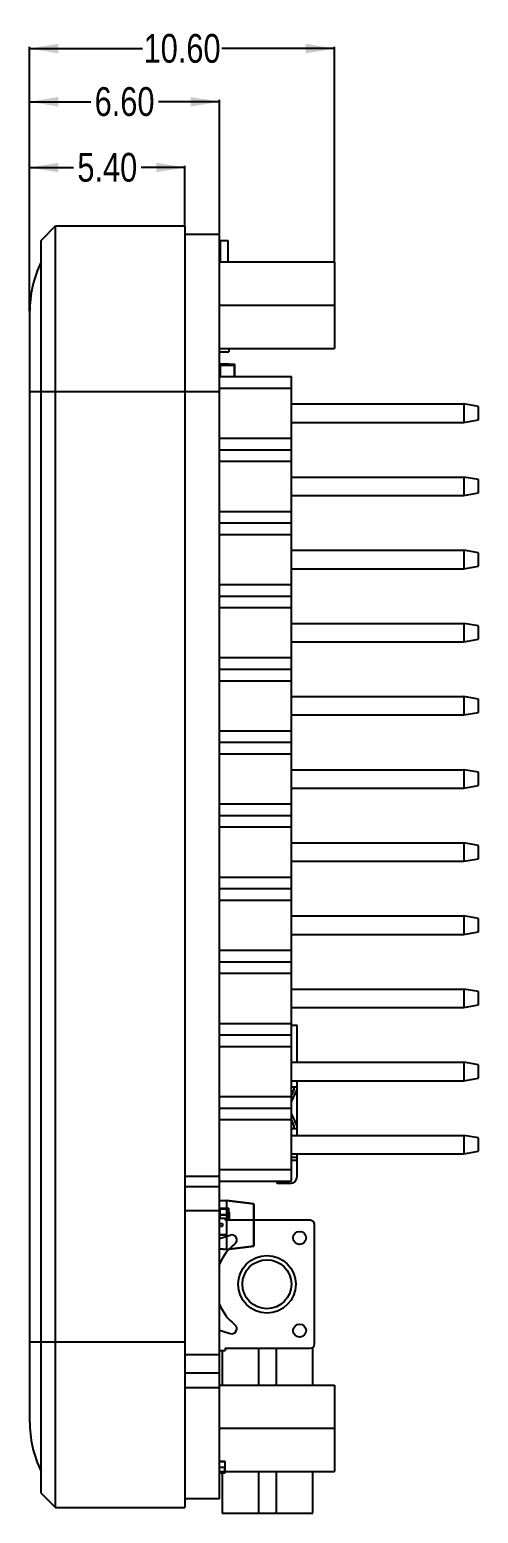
# Model space of a CAD drawing. Header units: millimetres. Extents: x 3 to 124, y -45 to 11.
# Drawn here: x 59.7 to 75.3, y -41.7 to 9.8 of the extents above; entities that cross this region are included whole.
import ezdxf

# ---------------------------------------------------------------- set-up
doc = ezdxf.new("R2010")
doc.units = ezdxf.units.MM
doc.header["$LTSCALE"] = 1.21
doc.header["$MEASUREMENT"] = 0
doc.header["$PDMODE"] = 3
doc.header["$PDSIZE"] = 0.3125
doc.layers.get('0').update_dxf_attribs({"linetype": 'CONTINUOUS'})
doc.layers.get('DEFPOINTS').update_dxf_attribs({"linetype": 'CONTINUOUS'})
doc.layers.add('Dim', color=3, linetype='CONTINUOUS', lineweight=25)
doc.styles.get("Standard").update_dxf_attribs({"font": 'txt', "width": 0.8})
doc.dimstyles.get("Standard").update_dxf_attribs({"dimtxt": 0.15625, "dimasz": 0.1875, "dimexe": 0.125, "dimexo": 0.0625, "dimgap": 0.09, "dimtad": 0, "dimtih": 1, "dimtoh": 1, "dimzin": 4, "dimdsep": 46, "dimtxsty": 'STANDARD', "dimblk": '_FILLED', "dimblk1": '_FILLED', "dimblk2": '_FILLED', "dimcen": 0.09, "dimazin": 1, "dimtp": 0.01, "dimtm": 0.01, "dimtfac": 1, "dimtofl": 0, "dimtmove": 0, "dimatfit": 3, "dimldrblk": '_FILLED', "dimfxl": 1, "dimtolj": 1, "dimtzin": 4, "dimarcsym": 0})

# ---------------------------------------------------------------- blocks, each defined once
blk = doc.blocks.new('_FILLED')
at = {"color": 0, "linetype": 'ByBlock'}
blk.add_solid([(0, 0), (-1, 0.167), (-1, -0.167)], dxfattribs=at)
blk = doc.blocks.new('*D17')
at = {"color": 0, "linetype": 'ByBlock', "lineweight": -2}
for p, q in [((59.715, 0.028), (59.715, 5.091)), ((59.715, 5.028), (61.237, 5.028)), ((65.115, 5.028), (63.594, 5.028)), ((65.115, 3.028), (65.115, 5.091))]:
    blk.add_line(p, q, dxfattribs=at)
at = {"layer": 'DEFPOINTS', "color": 0, "linetype": 'ByBlock'}
for p in [(65.115, 2.997), (59.715, -0.003)]:
    blk.add_point(p, dxfattribs=at)
at = {"color": 0, "linetype": 'ByBlock', "lineweight": -2, "rotation": 180}
blk.add_blockref('_FILLED', (59.715, 5.028), dxfattribs=at)
at = {"color": 0, "linetype": 'ByBlock', "lineweight": -2}
blk.add_blockref('_FILLED', (65.115, 5.028), dxfattribs=at)
at = {"color": 0, "linetype": 'ByBlock', "lineweight": -2, "insert": (62.415, 5.028), "char_height": 1, "attachment_point": 5}
blk.add_mtext('\\A1;5.40', dxfattribs=at)
blk = doc.blocks.new('*D18')
at = {"color": 0, "linetype": 'ByBlock', "lineweight": -2}
for p, q in [((59.715, 0.028), (59.715, 7.373)), ((59.715, 7.311), (61.837, 7.311)), ((66.315, 7.311), (64.194, 7.311)), ((66.315, 2.733), (66.315, 7.373))]:
    blk.add_line(p, q, dxfattribs=at)
at = {"layer": 'DEFPOINTS', "color": 0, "linetype": 'ByBlock'}
for p in [(66.315, 2.702), (59.715, -0.003)]:
    blk.add_point(p, dxfattribs=at)
at = {"color": 0, "linetype": 'ByBlock', "lineweight": -2, "rotation": 180}
blk.add_blockref('_FILLED', (59.715, 7.311), dxfattribs=at)
at = {"color": 0, "linetype": 'ByBlock', "lineweight": -2}
blk.add_blockref('_FILLED', (66.315, 7.311), dxfattribs=at)
at = {"color": 0, "linetype": 'ByBlock', "lineweight": -2, "insert": (63.015, 7.311), "char_height": 1, "attachment_point": 5}
blk.add_mtext('\\A1;6.60', dxfattribs=at)
blk = doc.blocks.new('*D19')
at = {"color": 0, "linetype": 'ByBlock', "lineweight": -2}
for p, q in [((59.715, 0.06), (59.715, 9.22)), ((59.715, 9.158), (63.637, 9.158)), ((70.315, 9.158), (66.394, 9.158)), ((70.315, 1.778), (70.315, 9.22))]:
    blk.add_line(p, q, dxfattribs=at)
at = {"layer": 'DEFPOINTS', "color": 0, "linetype": 'ByBlock'}
for p in [(70.315, 1.747), (59.715, 0.028)]:
    blk.add_point(p, dxfattribs=at)
at = {"color": 0, "linetype": 'ByBlock', "lineweight": -2, "rotation": 180}
blk.add_blockref('_FILLED', (59.715, 9.158), dxfattribs=at)
at = {"color": 0, "linetype": 'ByBlock', "lineweight": -2}
blk.add_blockref('_FILLED', (70.315, 9.158), dxfattribs=at)
at = {"color": 0, "linetype": 'ByBlock', "lineweight": -2, "insert": (65.015, 9.158), "char_height": 1, "attachment_point": 5}
blk.add_mtext('\\A1;10.60', dxfattribs=at)

msp = doc.modelspace()

# ---------------------------------------------------------------- linework, layer by layer
at = {"color": 7, "linetype": 'Continuous'}
for p, q in [((60.115, 2.497), (60.615, 2.997)), ((60.615, -41.503), (60.615, 2.997)), ((60.615, 2.997), (65.115, 2.997)), ((65.115, 2.997), (65.115, -41.503)), ((66.315, 2.702), (65.115, 2.702)), ((66.315, -41.207), (66.315, 2.702)), ((60.115, -41.003), (60.115, 2.497)), ((66.335, 2.496), (66.335, 1.747)), ((66.335, 2.496), (66.615, 2.496)), ((66.615, 1.747), (66.615, 2.496)), ((66.315, 1.747), (70.315, 1.747)), ((70.315, 1.747), (70.315, -1.253)), ((66.315, 0.247), (70.315, 0.247)), ((59.715, -0.003), (59.715, -38.503)), ((66.315, -1.253), (70.315, -1.253)), ((66.315, -1.37), (66.64, -1.37)), ((66.315, -1.37), (66.64, -1.37)), ((66.64, -1.253), (66.64, -1.37)), ((66.64, -1.279), (66.65, -1.279)), ((66.65, -1.253), (66.65, -1.279)), ((66.315, -1.789), (66.64, -1.789)), ((66.315, -1.832), (66.331, -1.832)), ((66.331, -1.834), (66.331, -2.233)), ((66.346, -1.814), (66.346, -1.801)), ((66.59, -1.801), (66.346, -1.801)), ((66.351, -2.233), (66.351, -1.814)), ((66.59, -1.801), (66.59, -1.814)), ((66.64, -1.789), (66.64, -1.814)), ((66.331, -2.076), (66.315, -2.076)), ((66.315, -2.119), (66.331, -2.119)), ((66.315, -2.119), (66.331, -2.119)), ((59.715, -2.753), (66.315, -2.753)), ((65.115, -30), (66.315, -30)), ((65.115, -30.354), (66.315, -30.354)), ((66.315, -31.207), (65.115, -31.207)), ((59.715, -35.753), (65.115, -35.753)), ((66.315, -36.207), (65.115, -36.207)), ((66.315, -36.845), (65.115, -36.845)), ((66.315, -37.345), (65.115, -37.345)), ((66.315, -37.253), (70.315, -37.253)), ((70.315, -37.253), (70.315, -40.253)), ((66.315, -38.753), (70.315, -38.753)), ((66.315, -40.253), (70.315, -40.253)), ((60.115, -41.003), (60.615, -41.503)), ((66.315, -41.207), (65.115, -41.207)), ((60.615, -41.503), (65.115, -41.503))]:
    msp.add_line(p, q, dxfattribs=at)
at = {"color": 6, "linetype": 'Continuous'}
for p, q in [((66.331, -1.834), (66.831, -1.834)), ((66.831, -1.814), (66.351, -1.814)), ((66.831, -1.814), (66.831, -2.233)), ((66.831, -1.834), (66.851, -1.834)), ((66.851, -2.233), (66.851, -1.834)), ((66.315, -2.233), (68.815, -2.233)), ((68.815, -30.173), (68.815, -2.233)), ((66.315, -2.633), (68.815, -2.633)), ((68.815, -3.183), (74.815, -3.183)), ((74.815, -3.183), (74.815, -3.823)), ((75.315, -3.271), (74.815, -3.183)), ((75.315, -3.735), (75.315, -3.271)), ((68.815, -3.823), (74.815, -3.823)), ((74.815, -3.823), (75.315, -3.735)), ((66.315, -4.373), (68.815, -4.373)), ((66.315, -4.773), (68.815, -4.773)), ((66.315, -5.173), (68.815, -5.173)), ((68.815, -5.723), (74.815, -5.723)), ((74.815, -5.723), (74.815, -6.363)), ((75.315, -5.811), (74.815, -5.723)), ((75.315, -6.275), (75.315, -5.811)), ((68.815, -6.363), (74.815, -6.363)), ((74.815, -6.363), (75.315, -6.275)), ((66.315, -6.913), (68.815, -6.913)), ((66.315, -7.313), (68.815, -7.313)), ((66.315, -7.713), (68.815, -7.713)), ((68.815, -8.263), (74.815, -8.263)), ((74.815, -8.263), (74.815, -8.903)), ((75.315, -8.351), (74.815, -8.263)), ((75.315, -8.815), (75.315, -8.351)), ((68.815, -8.903), (74.815, -8.903)), ((74.815, -8.903), (75.315, -8.815)), ((66.315, -9.453), (68.815, -9.453)), ((66.315, -9.853), (68.815, -9.853)), ((66.315, -10.253), (68.815, -10.253)), ((68.815, -10.803), (74.815, -10.803)), ((74.815, -10.803), (74.815, -11.443)), ((75.315, -10.891), (74.815, -10.803)), ((75.315, -11.355), (75.315, -10.891)), ((68.815, -11.443), (74.815, -11.443)), ((74.815, -11.443), (75.315, -11.355)), ((66.315, -11.993), (68.815, -11.993)), ((66.315, -12.393), (68.815, -12.393)), ((66.315, -12.793), (68.815, -12.793)), ((68.815, -13.343), (74.815, -13.343)), ((74.815, -13.343), (74.815, -13.983)), ((75.315, -13.431), (74.815, -13.343)), ((74.815, -13.983), (75.315, -13.895)), ((75.315, -13.895), (75.315, -13.431)), ((68.815, -13.983), (74.815, -13.983)), ((66.315, -14.533), (68.815, -14.533)), ((66.315, -14.933), (68.815, -14.933)), ((66.315, -15.333), (68.815, -15.333)), ((68.815, -15.883), (74.815, -15.883)), ((75.315, -15.971), (74.815, -15.883)), ((74.815, -15.883), (74.815, -16.523)), ((75.315, -16.435), (75.315, -15.971)), ((74.815, -16.523), (75.315, -16.435)), ((68.815, -16.523), (74.815, -16.523)), ((66.315, -17.073), (68.815, -17.073)), ((66.315, -17.473), (68.815, -17.473)), ((66.315, -17.873), (68.815, -17.873)), ((68.815, -18.423), (74.815, -18.423)), ((75.315, -18.511), (74.815, -18.423)), ((74.815, -18.423), (74.815, -19.063)), ((75.315, -18.975), (75.315, -18.511)), ((68.815, -19.063), (74.815, -19.063)), ((74.815, -19.063), (75.315, -18.975)), ((66.315, -19.613), (68.815, -19.613)), ((66.315, -20.013), (68.815, -20.013)), ((66.315, -20.413), (68.815, -20.413)), ((68.815, -20.963), (74.815, -20.963)), ((75.315, -21.051), (74.815, -20.963)), ((74.815, -20.963), (74.815, -21.603)), ((75.315, -21.515), (75.315, -21.051)), ((68.815, -21.603), (74.815, -21.603)), ((74.815, -21.603), (75.315, -21.515)), ((66.315, -22.153), (68.815, -22.153)), ((66.315, -22.553), (68.815, -22.553)), ((66.315, -22.953), (68.815, -22.953)), ((68.815, -23.503), (74.815, -23.503)), ((75.315, -23.591), (74.815, -23.503)), ((74.815, -23.503), (74.815, -24.143)), ((75.315, -24.055), (75.315, -23.591)), ((68.815, -24.143), (74.815, -24.143)), ((74.815, -24.143), (75.315, -24.055)), ((66.315, -24.693), (68.815, -24.693)), ((66.315, -25.093), (68.815, -25.093)), ((68.815, -24.753), (69.015, -24.754)), ((69.015, -26.043), (69.015, -24.754)), ((66.315, -25.493), (68.815, -25.493)), ((68.815, -26.043), (74.815, -26.043)), ((75.315, -26.131), (74.815, -26.043)), ((74.815, -26.043), (74.815, -26.683)), ((75.315, -26.595), (75.315, -26.131)), ((68.815, -26.683), (74.815, -26.683)), ((69.015, -26.904), (69.015, -26.683)), ((74.815, -26.683), (75.315, -26.595)), ((66.315, -27.233), (68.815, -27.233)), ((69.015, -26.904), (68.815, -26.903)), ((68.915, -26.971), (68.815, -27.185)), ((68.815, -27.421), (69.015, -26.994)), ((68.915, -26.971), (68.915, -26.904)), ((69.015, -28.583), (69.015, -26.904)), ((66.315, -27.633), (68.815, -27.633)), ((66.315, -28.033), (68.815, -28.033)), ((69.015, -28.254), (68.815, -27.826)), ((68.815, -28.062), (68.915, -28.276)), ((68.915, -28.344), (68.915, -28.276)), ((68.815, -28.343), (69.015, -28.344)), ((68.815, -28.583), (74.815, -28.583)), ((75.315, -28.671), (74.815, -28.583)), ((74.815, -28.583), (74.815, -29.223)), ((75.315, -29.135), (75.315, -28.671)), ((68.815, -29.223), (74.815, -29.223)), ((69.015, -29.354), (68.815, -29.353)), ((69.015, -29.354), (69.015, -29.223)), ((69.015, -30.004), (69.015, -29.354)), ((74.815, -29.223), (75.315, -29.135)), ((66.315, -29.773), (68.815, -29.773)), ((69.015, -29.454), (68.815, -29.454)), ((66.315, -30.173), (68.815, -30.173)), ((68.315, -30.254), (68.315, -30.173)), ((68.765, -30.254), (68.315, -30.254)), ((68.765, -30.255), (68.315, -30.255)), ((66.574, -30.84), (66.315, -30.854)), ((66.315, -30.854), (66.574, -30.841)), ((66.574, -30.84), (67.515, -30.956)), ((67.515, -30.956), (66.574, -30.841)), ((66.575, -32.541), (66.575, -30.84)), ((66.565, -31.34), (66.305, -31.34)), ((66.565, -31.34), (66.305, -31.34)), ((66.305, -31.34), (66.305, -32.041)), ((66.305, -31.341), (66.565, -31.341)), ((66.305, -31.341), (66.565, -31.341)), ((66.315, -31.113), (66.64, -31.113)), ((66.315, -31.213), (66.34, -31.213)), ((66.34, -31.213), (66.315, -31.213)), ((66.34, -31.138), (66.615, -31.138)), ((66.34, -31.452), (66.34, -31.138)), ((66.565, -31.34), (66.565, -32.041)), ((66.615, -31.527), (66.615, -31.138)), ((66.64, -31.163), (66.615, -31.163)), ((66.64, -31.213), (66.615, -31.213)), ((66.64, -31.527), (66.64, -31.113)), ((66.64, -31.249), (66.65, -31.249)), ((66.64, -31.251), (66.65, -31.251)), ((66.64, -31.279), (66.65, -31.279)), ((66.64, -31.288), (66.65, -31.288)), ((66.64, -31.299), (66.65, -31.299)), ((66.64, -31.324), (66.65, -31.324)), ((66.64, -31.376), (66.65, -31.376)), ((66.64, -31.426), (66.65, -31.426)), ((66.65, -31.249), (66.65, -31.527)), ((67.515, -30.956), (67.51, -30.956)), ((67.51, -30.956), (67.51, -32.425)), ((67.515, -31.621), (67.515, -30.956)), ((66.315, -31.452), (66.515, -31.452)), ((66.315, -31.64), (66.415, -31.64)), ((66.315, -31.74), (66.415, -31.74)), ((66.415, -31.64), (66.415, -31.74)), ((66.515, -31.452), (66.515, -31.527)), ((69.465, -31.527), (66.515, -31.527)), ((66.64, -31.44), (66.65, -31.44)), ((66.64, -31.442), (66.65, -31.442)), ((66.64, -31.487), (66.65, -31.487)), ((67.515, -31.565), (67.51, -31.565)), ((67.515, -31.565), (67.51, -31.565)), ((67.51, -31.569), (67.515, -31.569)), ((67.515, -31.569), (67.51, -31.569)), ((67.515, -31.569), (67.51, -31.569)), ((67.515, -31.569), (67.51, -31.569)), ((67.515, -31.606), (67.51, -31.606)), ((67.515, -31.613), (67.51, -31.613)), ((67.515, -31.621), (67.51, -31.621)), ((67.515, -31.624), (67.51, -31.624)), ((67.51, -31.624), (67.515, -31.624)), ((67.51, -31.633), (67.515, -31.633)), ((67.515, -31.642), (67.51, -31.642)), ((67.51, -31.65), (67.515, -31.65)), ((67.515, -31.654), (67.51, -31.654)), ((67.515, -31.668), (67.51, -31.668)), ((67.51, -31.669), (67.515, -31.669)), ((67.51, -31.674), (67.515, -31.674)), ((67.51, -31.678), (67.515, -31.678)), ((67.51, -31.687), (67.515, -31.687)), ((67.515, -31.69), (67.51, -31.69)), ((67.51, -31.69), (67.515, -31.69)), ((67.515, -31.69), (67.51, -31.69)), ((67.515, -31.693), (67.51, -31.693)), ((67.51, -31.695), (67.515, -31.695)), ((67.51, -31.702), (67.515, -31.702)), ((67.515, -31.703), (67.51, -31.703)), ((67.515, -31.717), (67.51, -31.717)), ((67.515, -31.721), (67.51, -31.721)), ((67.515, -31.722), (67.51, -31.722)), ((67.515, -31.73), (67.51, -31.73)), ((67.51, -31.732), (67.515, -31.732)), ((67.515, -31.738), (67.51, -31.738)), ((67.515, -31.739), (67.51, -31.739)), ((67.51, -31.741), (67.515, -31.741)), ((67.51, -31.743), (67.515, -31.743)), ((67.515, -31.75), (67.51, -31.75)), ((67.515, -31.753), (67.51, -31.753)), ((67.515, -31.757), (67.51, -31.757)), ((67.515, -31.759), (67.51, -31.759)), ((67.51, -31.759), (67.515, -31.759)), ((67.51, -31.769), (67.515, -31.769)), ((67.51, -31.771), (67.515, -31.771)), ((67.51, -31.773), (67.515, -31.773)), ((67.515, -31.811), (67.51, -31.811)), ((67.515, -31.811), (67.51, -31.811)), ((67.51, -31.815), (67.515, -31.815)), ((67.51, -31.815), (67.515, -31.815)), ((67.51, -31.815), (67.515, -31.815)), ((67.515, -31.759), (67.515, -31.621)), ((67.515, -32.425), (67.515, -31.759)), ((69.615, -35.827), (69.615, -31.677)), ((66.305, -32.04), (66.565, -32.04)), ((66.305, -32.04), (66.565, -32.04)), ((66.565, -32.041), (66.305, -32.041)), ((66.305, -32.041), (66.565, -32.041)), ((66.315, -32.158), (66.692, -32.043)), ((67.515, -32.425), (66.575, -32.541)), ((66.575, -32.54), (67.515, -32.425)), ((67.515, -32.425), (67.51, -32.425)), ((67.515, -32.425), (67.51, -32.425)), ((66.575, -32.541), (66.315, -32.527)), ((66.315, -32.527), (66.575, -32.54)), ((66.315, -35.347), (66.692, -35.461)), ((66.315, -36.052), (66.515, -36.052)), ((66.405, -36.052), (66.405, -37.253)), ((66.515, -35.977), (69.465, -35.977)), ((66.515, -35.977), (66.515, -36.052)), ((67.685, -37.253), (67.685, -35.977)), ((68.285, -35.977), (68.285, -37.253)), ((69.565, -37.253), (69.565, -35.932)), ((66.315, -39.903), (66.515, -39.903)), ((66.515, -39.903), (66.315, -39.903)), ((66.515, -39.905), (66.315, -39.905)), ((66.315, -39.906), (66.515, -39.906)), ((66.315, -40.103), (66.515, -40.103)), ((66.315, -40.105), (66.515, -40.105)), ((66.495, -40.163), (66.515, -40.163)), ((66.495, -40.163), (66.495, -40.246)), ((66.495, -40.166), (66.515, -40.166)), ((66.515, -40.306), (66.515, -39.903)), ((66.315, -40.303), (66.515, -40.303)), ((66.315, -40.303), (66.515, -40.303)), ((66.315, -40.305), (66.515, -40.305)), ((66.315, -40.306), (66.515, -40.306)), ((66.405, -40.253), (66.405, -41.707)), ((66.495, -40.243), (66.515, -40.243)), ((66.495, -40.246), (66.515, -40.246)), ((67.685, -41.707), (67.685, -40.253)), ((68.285, -40.253), (68.285, -41.707)), ((69.565, -41.707), (69.565, -40.253)), ((66.405, -41.707), (69.565, -41.707))]:
    msp.add_line(p, q, dxfattribs=at)
for centre, radius in [((69.102, -32.141), 0.226), ((67.965, -33.752), 1), ((67.965, -33.752), 0.85), ((69.102, -35.364), 0.226)]:
    msp.add_circle(centre, radius, dxfattribs=at)
at = {"color": 7, "linetype": 'Continuous'}
for centre, radius, start, end in [((63.743, -0.003), 4.028, 154.25, 180), ((66.346, -1.832), 0.0305, 90, 180), ((66.351, -1.834), 0.02, 90, 180), ((66.59, -1.832), 0.0305, 37.0667, 90), ((66.346, -2.076), 0.0305, 180, 240.1654), ((63.743, -38.503), 4.028, 180, 205.75)]:
    msp.add_arc(centre, radius, start, end, dxfattribs=at)
at = {"color": 6, "linetype": 'Continuous'}
for centre, radius, start, end in [((66.831, -1.834), 0.02, 360, 90), ((68.765, -30.004), 0.25, 270, 360), ((69.465, -31.677), 0.15, 360, 90), ((67.965, -33.752), 1.793, 128.417, 156.976), ((66.743, -32.211), 0.175, 308.417, 106.8868), ((67.965, -33.752), 1.793, 203.024, 231.583), ((66.743, -35.294), 0.175, 253.1132, 51.583), ((69.465, -35.827), 0.15, 270, 360)]:
    msp.add_arc(centre, radius, start, end, dxfattribs=at)
for points in [[(66.315, -30.854), (66.315, -30.854), (66.315, -30.854), (66.315, -30.854), (66.315, -30.854)], [(66.574, -30.84), (66.574, -30.84), (66.574, -30.84), (66.574, -30.841), (66.574, -30.841)], [(67.515, -30.956), (67.515, -30.956), (67.515, -30.956), (67.515, -30.956)], [(67.515, -32.425), (67.515, -32.425), (67.515, -32.425), (67.515, -32.425)], [(66.315, -32.527), (66.315, -32.527), (66.315, -32.527), (66.315, -32.527), (66.315, -32.527)], [(66.575, -32.54), (66.575, -32.54), (66.575, -32.54), (66.575, -32.541), (66.575, -32.541)], [(66.315, -39.903), (66.315, -39.903), (66.315, -39.903), (66.315, -39.903), (66.315, -39.903)], [(66.315, -39.905), (66.315, -39.905), (66.315, -39.905), (66.315, -39.906), (66.315, -39.906)], [(66.515, -39.903), (66.515, -39.903), (66.515, -39.903), (66.515, -39.903), (66.515, -39.903)], [(66.515, -39.906), (66.515, -39.906), (66.515, -39.905), (66.515, -39.905), (66.515, -39.905)]]:
    msp.add_open_spline(points, degree=3, dxfattribs=at)

# ---------------------------------------------------------------- dimensions: what is measured, and where the dimension line sits
at = {"layer": 'Dim'}
for base, p1, p2, picture, middle in [((59.715, 9.158), (70.315, 1.747), (59.715, 0.028), '*D19', (65.015, 9.158)), ((59.715, 7.311), (66.315, 2.702), (59.715, -0.003), '*D18', (63.015, 7.311)), ((59.715, 5.028), (65.115, 2.997), (59.715, -0.003), '*D17', (62.415, 5.028))]:
    dim = msp.add_linear_dim(base=base, p1=p1, p2=p2, dimstyle='STANDARD', override={"dimscale": 0.5, "dimtxt": 2, "dimasz": 2, "dimtih": 0, "dimtoh": 0, "dimzin": 0, "dimcen": 0.198, "dimadec": 0, "dimazin": 0, "dimtp": 0, "dimtm": 0, "dimtdec": 4, "dimtzin": 0}, dxfattribs=at)
    dim.commit()
    dim.dimension.update_dxf_attribs({"geometry": picture, "text_midpoint": middle})

doc.saveas('drawing.dxf')
